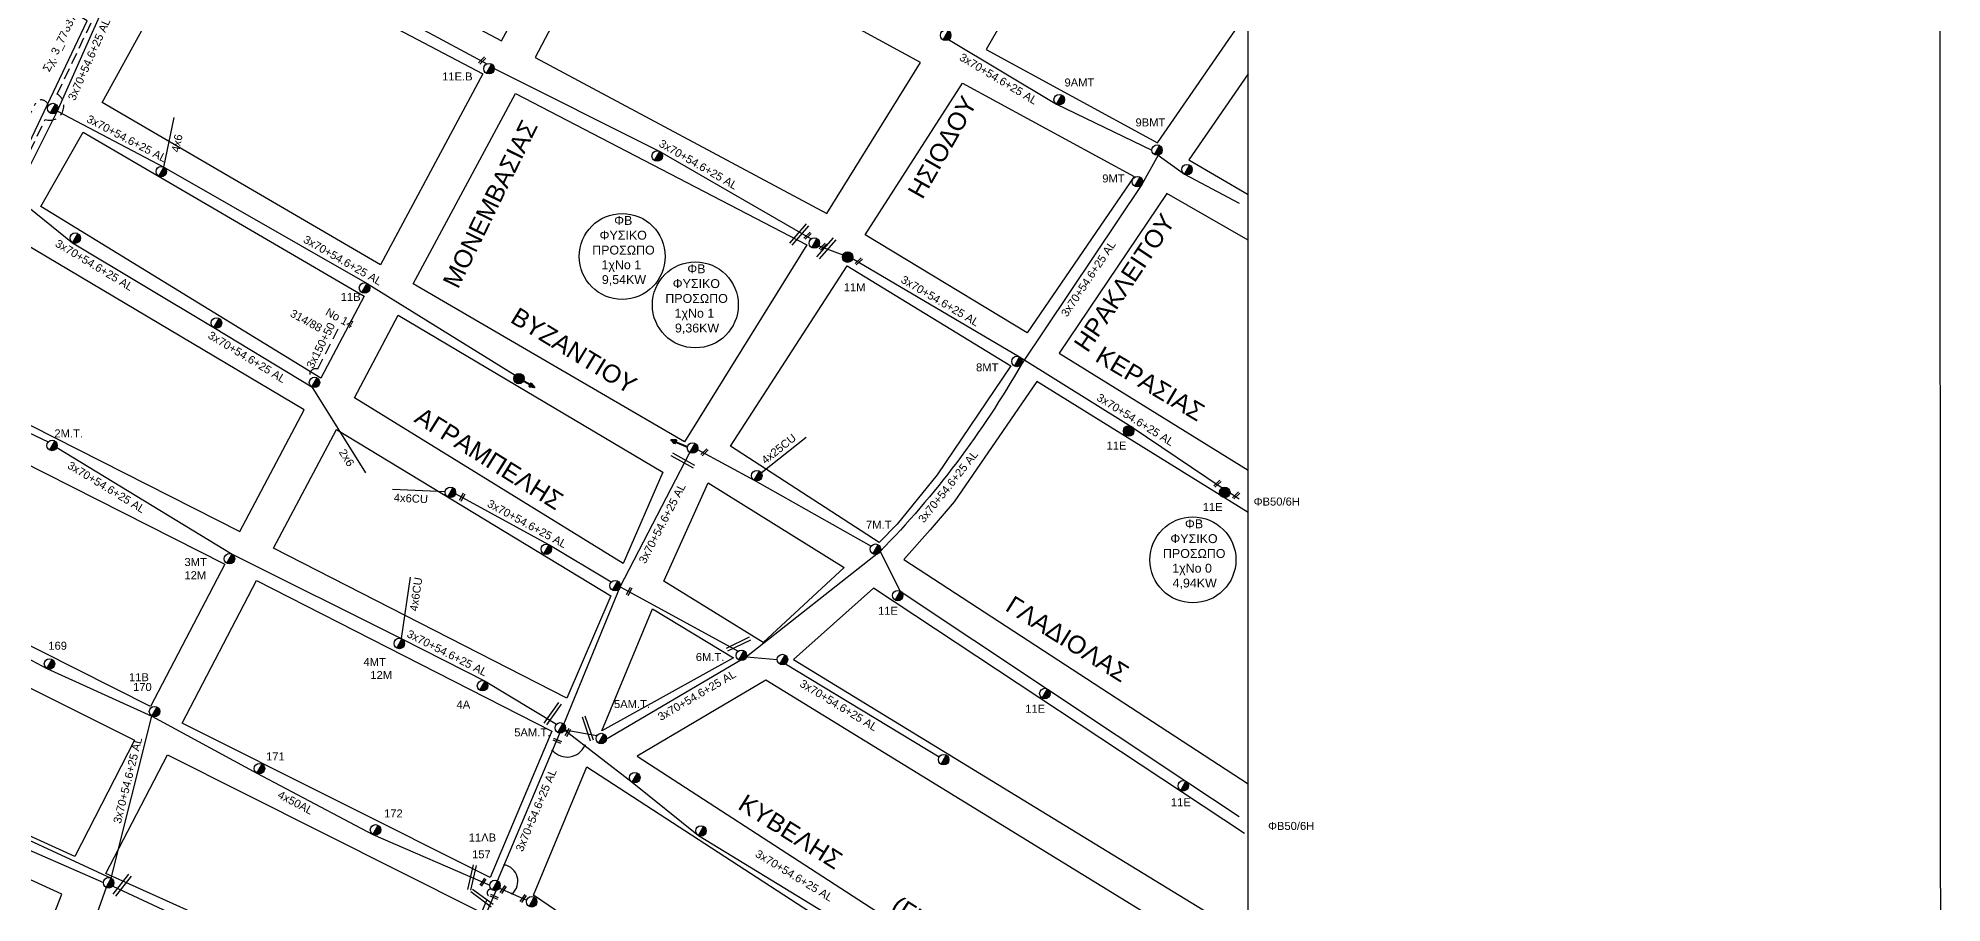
# Model space of a CAD drawing. Header units: millimetres. Extents: x 1138 to 9186, y 1584 to 2927.
# Drawn here: x 8757.7 to 9185.9, y 2413.9 to 2608.4 of the extents above; entities that cross this region are included whole.
import ezdxf
from ezdxf.enums import TextEntityAlignment as Align

# ---------------------------------------------------------------- set-up
doc = ezdxf.new("R2010")
doc.units = ezdxf.units.MM
doc.linetypes.add('DASHED', pattern=[19.05, 12.7, -6.35])
for name, color, linetype, lineweight in [('2x6', 7, 'SYN_LINE', 30), ('3x150+50', 7, 'Continuous', 30), ('3x150+50 XLPE', 7, 'SYN_LINE', 30), ('3x70+54.6+25 AL', 7, 'SYN_LINE', 30), ('4x16', 7, 'Continuous', 30), ('4x25CU', 7, 'Continuous', 30), ('4x50AL', 7, 'Continuous', 30), ('4x6', 7, 'SYN_LINE', 30), ('4x6CU', 7, 'Continuous', 30), ('Υπόβαθρο ΔΕΗ', 7, 'Continuous', 30)]:
    doc.layers.add(name, color=color, linetype=linetype, lineweight=lineweight)
for name, color, linetype in [('TEXT ΚΑΛΩΔΙΩΝ', 7, 'Continuous'), ('Άγνωστα', 7, 'Continuous'), ('Επίτονοι', 7, 'Continuous'), ('Επιγραφές - Σχήματα', 7, 'Continuous'), ('Μηχανική τομή', 7, 'Continuous'), ('Στύλος Ξύλινος', 7, 'Continuous'), ('Στύλος Ξύλινος @ 1', 7, 'Continuous'), ('Στύλος ΦΜ', 7, 'Continuous'), ('Στύλος ΦΜ @ 1', 7, 'Continuous'), ('Συνδέσεις', 7, 'Continuous'), ('Τομή', 7, 'Continuous')]:
    doc.layers.add(name, color=color, linetype=linetype)
doc.styles.add('arial', font='arial.ttf')
doc.styles.get("Standard").update_dxf_attribs({"font": 'arial.ttf'})
doc.linetypes.add('SYN_LINE', pattern='A,0.5,-0.0001,["/\\/\\/\\/",Standard,S=0.1,R=0,X=0,Y=-0.05],-0.25', length=0.7501)

# ---------------------------------------------------------------- blocks, each defined once
blk = doc.blocks.new('ΥΠΑΡΧΩΝ ΤΣΙΜΕΝΤΕΝΙΟΣ ΣΤΥΛΟΣ')
at = {"layer": 'Στύλος ΦΜ'}
blk.add_hatch(color=7, dxfattribs=at).paths.add_polyline_path([(-1.29, -2.28, 0.574793), (2.62, 0, 0.268822), (1.3, 2.27)])
at = {"layer": 'Στύλος ΦΜ', "color": 7}
blk.add_line((-1.29, -2.28), (1.3, 2.27), dxfattribs=at)
blk.add_circle((0, 0), 2.62, dxfattribs=at)
at = {"layer": 'Στύλος ΦΜ', "flags": 4}
for tag, p in [('ΑΡΙΘΜΟΣ', (-4.68, 8.05)), ('ΤΥΠΟΣ', (-4.91, 3.03))]:
    blk.add_attdef(tag, p, '', height=4, dxfattribs=at)
blk = doc.blocks.new('ΥΠΑΡΧΩΝ ΞΥΛΙΝΟΣ ΣΤΥΛΟΣ')
at = {"layer": 'Στύλος Ξύλινος'}
h = blk.add_hatch(color=7, dxfattribs=at)
h.paths.add_polyline_path([(-2.62, 0, 0.270008), (-1.29, -2.28), (1.3, 2.27, 0.576266)])
h.paths.add_polyline_path([(-1.29, -2.28, 0.574793), (2.62, 0, 0.268822), (1.3, 2.27)])
at = {"layer": 'Στύλος Ξύλινος', "color": 7}
blk.add_line((-1.29, -2.28), (1.3, 2.27), dxfattribs=at)
blk.add_circle((0, 0), 2.62, dxfattribs=at)
at = {"layer": 'Στύλος Ξύλινος', "flags": 4}
for tag, p in [('ΑΡΙΘΜΟΣ', (-4.91, 8.6)), ('ΤΥΠΟΣ', (-4.85, 3.39))]:
    blk.add_attdef(tag, p, '', height=4, dxfattribs=at)
blk = doc.blocks.new('ΕΠΙΤΟΝΟΣ')
at = {"layer": 'Επίτονοι', "lineweight": 40, "ltscale": 40}
blk.add_hatch(color=256, dxfattribs=at).paths.add_polyline_path([(-1.13, 6.47), (0, 9.1), (1.13, 6.47)])
for p, q in [((-1.13, 6.47), (0, 9.1)), ((1.13, 6.47), (-1.13, 6.47)), ((-1.13, 6.47), (0, 6.47)), ((0, 9.1), (1.13, 6.47)), ((0, 6.47), (0, 0))]:
    blk.add_line(p, q, dxfattribs=at)
blk = doc.blocks.new('ΤΟΜΗ')
at = {"layer": 'Τομή', "ltscale": 40}
for p, q in [((-5.7, 0), (17.1, 0)), ((-5.7, -2.8), (17.1, -2.8))]:
    blk.add_line(p, q, dxfattribs=at)
blk = doc.blocks.new('ΜΗΧΑΝΙΚΗ ΤΟΜΗ')
at = {"layer": 'Μηχανική τομή', "ltscale": 40}
for p, q in [((-1.9, 0.8), (5.7, 0.8)), ((-1.9, -0.8), (5.7, -0.8))]:
    blk.add_line(p, q, dxfattribs=at)
blk = doc.blocks.new('_ΣΥΝΔΕΣΗ')
at = {"layer": 'Συνδέσεις', "linetype": 'SYN_LINE', "ltscale": 40}
blk.add_hatch(color=256, dxfattribs=at).paths.add_polyline_path([(0.5, 0, 1), (-0.5, 0, 1)])
at = {"layer": 'Συνδέσεις'}
blk.add_circle((0, 0), 0.5, dxfattribs=at)

msp = doc.modelspace()

# ---------------------------------------------------------------- linework, layer by layer
at = {"lineweight": -3, "ltscale": 0.2}
for centre in [(8889.07, 2559.26), (8905.52, 2548.37), (9017.43, 2491.02)]:
    msp.add_circle(centre, 9.67, dxfattribs=at)
at = {"layer": '2x6', "color": 6, "linetype": 'SYN_LINE', "lineweight": -3, "ltscale": 15}
msp.add_lwpolyline([(8819.28, 2529.92), (8831.33, 2510.61)], dxfattribs=at)
at = {"layer": '3x150+50', "lineweight": -3}
msp.add_lwpolyline([(6972.18, 1918.16), (9029.84, 1917.64), (9029.84, 2900.53), (6972.18, 2900.53)], close=True, dxfattribs=at)
at = {"layer": '3x150+50', "color": 6, "linetype": 'DASHED', "lineweight": -3, "ltscale": 0.2}
for points in [[(8741.25, 2596.89), (8755.15, 2589.78), (8757.09, 2593.63, -0.764867), (8759.95, 2593.05, -0.710555)], [(8825.15, 2542.94), (8820.56, 2533.93, 0.779635), (8819.11, 2531.84, -4.415928)]]:
    msp.add_lwpolyline(points, format="xyb", dxfattribs=at)
at = {"layer": '3x150+50', "color": 5, "linetype": 'DASHED', "lineweight": -3, "ltscale": 0.2}
msp.add_lwpolyline([(8845.53, 2387.27, -0.94642), (8847.22, 2387.63), (8859.04, 2415.45, -0.783204), (8859.66, 2416.95, 3.588148)], format="xyb", dxfattribs=at)
at = {"layer": '3x150+50 XLPE', "color": 2, "linetype": 'DASHED', "lineweight": -3, "ltscale": 0.2}
msp.add_lwpolyline([(8632.95, 2627.86, -0.533135), (8637.52, 2622.34), (8742.22, 2554.22), (8749.96, 2570.48, -0.729508), (8752.59, 2576.01), (8759.28, 2590.04, 0.876727), (8762.02, 2595.78), (8771.41, 2615.52, -0.977185), (8771.6, 2616.93)], format="xyb", dxfattribs=at)
at = {"layer": '3x70+54.6+25 AL', "color": 2, "linetype": 'SYN_LINE', "lineweight": -3, "ltscale": 15}
for points in [[(8790.38, 2643.77), (8810.04, 2628.91), (8823.45, 2621.55), (8858.64, 2602.56)], [(8860.3, 2601.56), (8897.52, 2582.88), (8931.6, 2563.23)]]:
    msp.add_lwpolyline(points, dxfattribs=at)
at = {"layer": '3x70+54.6+25 AL', "color": 6, "linetype": 'SYN_LINE', "lineweight": -3, "ltscale": 15}
for points in [[(8742.95, 2553.91), (8752.47, 2572.82), (8762.09, 2592.05), (8772.98, 2616.59)], [(8762.04, 2591.95), (8785.99, 2579.37), (8831.7, 2553.19), (8864.97, 2532.59)], [(8752.47, 2572.82), (8765.48, 2562.35), (8797.24, 2543.27), (8819.28, 2529.92)], [(8731.65, 2531.02), (8759.97, 2517.54)], [(8761.92, 2516.27), (8801.32, 2492.3), (8839.54, 2473.24), (8858.25, 2463.73), (8874.33, 2454.08)]]:
    msp.add_lwpolyline(points, dxfattribs=at)
at = {"layer": '3x70+54.6+25 AL', "color": 62, "linetype": 'SYN_LINE', "lineweight": -3, "ltscale": 15}
for points in [[(8962.49, 2608.03), (8986.78, 2593.5), (9008.18, 2583.14)], [(9009.64, 2582.04), (9015.51, 2577.78), (9027.85, 2571.22)], [(8925.83, 2467.66), (8960.39, 2446.71)]]:
    msp.add_lwpolyline(points, dxfattribs=at)
at = {"layer": '3x70+54.6+25 AL', "color": 62, "linetype": 'SYN_LINE', "lineweight": -3, "ltscale": 7}
for points in [[(9009.64, 2582.04), (9005.95, 2575.44)], [(8917.01, 2469.2), (8923.94, 2468.58)]]:
    msp.add_lwpolyline(points, dxfattribs=at)
at = {"layer": '3x70+54.6+25 AL', "color": 62, "linetype": 'SYN_LINE', "lineweight": -3, "ltscale": 15}
msp.add_lwpolyline([(9005.95, 2575.44), (8978.87, 2535.06, -0.063687), (8947.08, 2492.88), (8917.01, 2469.2), (8885.54, 2450.72)], format="xyb", dxfattribs=at)
at = {"layer": '3x70+54.6+25 AL', "color": 1, "linetype": 'SYN_LINE', "lineweight": -3, "ltscale": 7}
msp.add_lwpolyline([(8933.27, 2561.62), (8938.7, 2559.59)], dxfattribs=at)
at = {"layer": '3x70+54.6+25 AL', "color": 1, "linetype": 'SYN_LINE', "lineweight": -3, "ltscale": 15}
for points in [[(8940.9, 2558.77), (8978.44, 2536.67), (9003.55, 2521.03), (9024.04, 2507.23)], [(8906.03, 2515.88), (8918.76, 2508.94), (8945.09, 2494.13)], [(9025.77, 2506.11), (9027.85, 2504.77)], [(8947.08, 2492.88), (8951.62, 2484.01)], [(8951.62, 2484.01), (8984.72, 2461.97), (9015.85, 2441.23), (9027.85, 2433.28)], [(8690.74, 2451.63), (8720.54, 2443.6), (8742.34, 2434.15), (8774.17, 2419.41), (8783.32, 2455.86)]]:
    msp.add_lwpolyline(points, dxfattribs=at)
at = {"layer": '3x70+54.6+25 AL', "color": 27, "linetype": 'SYN_LINE', "lineweight": -3, "ltscale": 15}
for points in [[(8875.98, 2454.05), (8888.62, 2484.96), (8904.31, 2515.16)], [(8886.58, 2485.99), (8872.58, 2494.44), (8851.56, 2505.89)], [(8888.62, 2484.96), (8915.17, 2470.5)], [(8861.06, 2418.82), (8875.05, 2452.05)], [(8876.19, 2452.69), (8891.32, 2441.02), (8906.22, 2429.04), (8934.53, 2411.81)], [(8847.53, 2385.89), (8860.7, 2416.64)]]:
    msp.add_lwpolyline(points, dxfattribs=at)
at = {"layer": '3x70+54.6+25 AL', "color": 173, "linetype": 'SYN_LINE', "lineweight": -3, "ltscale": 15}
for points in [[(8690.34, 2450.11), (8719.37, 2441.55), (8741.18, 2432.1), (8772.41, 2418.45)], [(8773, 2417.37), (8763.08, 2389.2), (8759.69, 2379.84), (8746.33, 2345.99), (8727.56, 2314.46)]]:
    msp.add_lwpolyline(points, dxfattribs=at)
at = {"layer": '3x70+54.6+25 AL', "color": 62, "linetype": 'SYN_LINE', "lineweight": -3, "ltscale": 8}
msp.add_lwpolyline([(8883.36, 2451.46), (8876.19, 2452.69)], dxfattribs=at)
at = {"layer": '3x70+54.6+25 AL', "color": 133, "linetype": 'SYN_LINE', "lineweight": -3, "ltscale": 15}
msp.add_lwpolyline([(8774.52, 2417.67), (8814.02, 2399.18), (8835.63, 2390.13)], dxfattribs=at)
at = {"layer": '4x16', "color": 27, "linetype": 'Continuous', "lineweight": -3, "ltscale": 0.2}
msp.add_lwpolyline([(8861.5, 2417.22), (8867.6, 2414.47)], dxfattribs=at)
at = {"layer": '4x25CU', "color": 1, "linetype": 'SYN_LINE', "lineweight": -3, "ltscale": 15}
msp.add_lwpolyline([(8920.36, 2510.56), (8930.43, 2518.59)], dxfattribs=at)
at = {"layer": '4x50AL', "color": 1, "linetype": 'Continuous', "lineweight": -3, "ltscale": 0.2}
msp.add_lwpolyline([(8718.01, 2488.79), (8759.69, 2466.59), (8783.32, 2455.86), (8806.91, 2443.06), (8833.02, 2429.28), (8859.3, 2417.86)], dxfattribs=at)
at = {"layer": '4x6', "color": 6, "linetype": 'SYN_LINE', "lineweight": -3, "ltscale": 15}
msp.add_lwpolyline([(8785.99, 2579.37), (8788.29, 2590.55)], dxfattribs=at)
at = {"layer": '4x6CU', "color": 27, "linetype": 'SYN_LINE', "lineweight": -3, "ltscale": 15}
msp.add_lwpolyline([(8849.25, 2506.29), (8837.41, 2506.86)], dxfattribs=at)
at = {"layer": '4x6CU', "color": 6, "linetype": 'SYN_LINE', "lineweight": -3, "ltscale": 15}
msp.add_lwpolyline([(8839.42, 2473.3), (8841.44, 2487.15)], dxfattribs=at)
at = {"layer": 'Επιγραφές - Σχήματα', "lineweight": -3}
msp.add_lwpolyline([(6949.78, 2926.89), (9185.18, 2926.75), (9185.88, 1907.61), (6949.78, 1907.75)], close=True, dxfattribs=at)
at = {"layer": 'Υπόβαθρο ΔΕΗ', "lineweight": -3}
for points in [[(8645.38, 2686.63), (8628.89, 2668.07), (8627.02, 2663.89), (8626.06, 2659.38), (8629.02, 2642.11), (8634.55, 2625.47), (8741.81, 2555.69), (8768.73, 2612.22), (8645.38, 2686.63)], [(9029.84, 2621.3), (8991.84, 2642.16), (8970.92, 2605.82), (9009.46, 2584.79), (9029.84, 2614.36)], [(9029.84, 2600.36), (9016.53, 2580.99), (9029.84, 2573.18)], [(9029.84, 2562.93), (9011.53, 2573.41), (8987.33, 2537.5), (9029.84, 2511.21)], [(9029.84, 2501.65), (8982.31, 2531.11), (8963.74, 2504.06), (8958.32, 2497.78), (8952.43, 2491.12), (9029.84, 2440.62)], [(9029.03, 2429.5), (8945.62, 2484.66), (8927.61, 2468.58), (9027.85, 2407.38)], [(9027.85, 2398.58), (8921.41, 2463.93), (8892.41, 2446.9), (9029.84, 2357.83)], [(8690.07, 2449.2), (8655.22, 2389.21), (8738.14, 2352.28), (8763.03, 2415.85), (8690.07, 2449.2)]]:
    msp.add_lwpolyline(points, dxfattribs=at)
for points in [[(8861.89, 2607.76), (8873.32, 2628.83), (8880.57, 2625.16), (8869.51, 2604.01), (8935.11, 2568.92), (8956.16, 2602.88), (8818.87, 2677.65), (8798.44, 2641.51)], [(8794.1, 2633.84), (8857.71, 2600.3), (8834.69, 2557.35), (8772.12, 2593.89)], [(8865.07, 2595.95), (8930.56, 2561.88), (8903.07, 2517.54), (8842.08, 2553.1)], [(8965.6, 2598.21), (9004.23, 2577.25), (8980.12, 2542.11), (8943.74, 2564.16)], [(8767.86, 2587.24), (8831.03, 2550.33), (8821.33, 2531.91), (8758.29, 2570.47)], [(8754.61, 2562.14), (8749.93, 2544.67), (8740.48, 2529.15), (8803.07, 2497.42), (8817.55, 2524.8)], [(8939.7, 2557.18), (8976.48, 2534.67), (8959.94, 2510.18), (8950.88, 2499.08), (8946.87, 2494.91), (8913.45, 2516.58)], [(8838.66, 2546.06), (8898.24, 2510.75), (8889.29, 2490.18), (8828.85, 2527.5)], [(8736.43, 2522.06), (8799.69, 2490.08), (8782.95, 2458.01), (8716.91, 2491.33)], [(8824.84, 2520.32), (8886.5, 2482.93), (8876.6, 2459.89), (8810.62, 2493.64)], [(8908.41, 2508.38), (8939.03, 2489.28), (8920.78, 2472.45), (8898.46, 2486.21)], [(8712.43, 2483.9), (8779.38, 2450.44), (8765.95, 2424.29), (8695.55, 2456.42)], [(8806.83, 2486.35), (8873.28, 2452.49), (8859.38, 2419.55), (8790.09, 2454.31)], [(8895.88, 2479.98), (8914.13, 2468.98), (8884.48, 2452.56)], [(8786.8, 2447.17), (8856.41, 2412.26), (8845.48, 2387.78), (8772.95, 2420.49)], [(8881.15, 2444.46), (8966.75, 2388.82), (8947.44, 2362.13), (8869.13, 2415.6)]]:
    msp.add_lwpolyline(points, close=True, dxfattribs=at)
for centre, radius, start, end in [((8876.68, 2451.02), 4.34, 221.1322, 335.9614), ((8861.83, 2418.75), 3.77, 311.7534, 78.3845)]:
    msp.add_arc(centre, radius, start, end, dxfattribs=at)

# ---------------------------------------------------------------- block references
at = {"layer": 'Επίτονοι', "lineweight": -3}
for p, xscale, yscale, zscale, rotation in [((8865.85, 2531.79), 0.4499999999998181, 0.4499999999998181, 0.4499999999998181, 240.4130067764014), ((8903.74, 2516.41), 0.449999999999818, 0.449999999999818, 0.449999999999818, 66.30421483299578)]:
    msp.add_blockref('ΕΠΙΤΟΝΟΣ', p, dxfattribs=dict(at, xscale=xscale, yscale=yscale, zscale=zscale, rotation=rotation))
at = {"layer": 'Μηχανική τομή', "lineweight": -3, "zscale": 0.4999999999999997}
for p, xscale, yscale, rotation in [((8857.92, 2603.66), 0.2499999999999997, 0.2499999999999997, 223.4586201510506), ((8931.12, 2564.24), 0.2499999999999997, 0.2499999999999997, 223.4586201510506), ((8934.53, 2561.81), 0.2499999999999997, 0.2499999999999997, 223.4586201510506), ((8942.62, 2558.48), 0.2499999999999997, 0.2499999999999997, 223.4586201510506), ((8907.93, 2515.56), 0.2499999999999997, 0.2499999999999997, 223.4586201510506), ((8852.91, 2504.74), 0.2499999999999996, 0.2499999999999996, 61.40800938853786), ((9023.28, 2508.5), 0.2499999999999997, 0.2499999999999997, 223.4586201510506), ((9027.51, 2505.84), 0.2499999999999997, 0.2499999999999997, 223.4586201510506), ((8890.46, 2483.54), 0.2499999999999996, 0.2499999999999996, 61.40800938853786), ((8874, 2450.52), 0.2499999999999996, 0.2499999999999996, 336.5673870650123), ((8876.67, 2451.82), 0.2499999999999996, 0.2499999999999996, 61.40800938853786), ((8858, 2418.94), 0.2499999999999997, 0.2499999999999997, 234.9952030051229), ((8859.8, 2415.47), 0.2499999999999996, 0.2499999999999996, 336.5673870650123), ((8862.57, 2417.25), 0.2499999999999997, 0.2499999999999997, 234.9952030051229), ((8867.06, 2415.23), 0.2499999999999997, 0.2499999999999997, 234.9952030051229)]:
    msp.add_blockref('ΜΗΧΑΝΙΚΗ ΤΟΜΗ', p, dxfattribs=dict(at, xscale=xscale, yscale=yscale, rotation=rotation))
at = {"layer": 'Στύλος Ξύλινος @ 1', "lineweight": -3, "ltscale": 40}
ref = msp.add_blockref('ΥΠΑΡΧΩΝ ΞΥΛΙΝΟΣ ΣΤΥΛΟΣ', (8939.78, 2559.11), dxfattribs=dict(at, xscale=0.4499999999998181, yscale=0.4499999999998181, zscale=0.4499999999998181))
ref.add_attrib('ΤΥΠΟΣ', '11M', (8938.91, 2551.44), dxfattribs={"layer": 'Στύλος Ξύλινος', "height": 1.8, "flags": 4})
at = {"layer": 'Στύλος Ξύλινος @ 1', "lineweight": -3, "ltscale": 40, "xscale": 0.4499999999998181, "yscale": 0.4499999999998181, "zscale": 0.4499999999998181}
msp.add_blockref('ΥΠΑΡΧΩΝ ΞΥΛΙΝΟΣ ΣΤΥΛΟΣ', (8865.85, 2531.79), dxfattribs=at)
at = {"layer": 'Στύλος Ξύλινος @ 1', "lineweight": -3, "ltscale": 40}
ref = msp.add_blockref('ΥΠΑΡΧΩΝ ΞΥΛΙΝΟΣ ΣΤΥΛΟΣ', (9002.97, 2520.01), dxfattribs=dict(at, xscale=0.4499999999998181, yscale=0.4499999999998181, zscale=0.4499999999998181))
ref.add_attrib('ΤΥΠΟΣ', '11E', (8998.01, 2515.82), dxfattribs={"layer": 'Στύλος Ξύλινος', "height": 1.8, "flags": 4})
ref = msp.add_blockref('ΥΠΑΡΧΩΝ ΞΥΛΙΝΟΣ ΣΤΥΛΟΣ', (9024.59, 2506.19), dxfattribs=dict(at, xscale=0.4499999999998181, yscale=0.4499999999998181, zscale=0.4499999999998181))
ref.add_attrib('ΤΥΠΟΣ', '11E', (9019.63, 2502.01), dxfattribs={"layer": 'Στύλος Ξύλινος', "height": 1.8, "flags": 4})
at = {"layer": 'Στύλος ΦΜ @ 1', "lineweight": -3, "ltscale": 40}
ref = msp.add_blockref('ΥΠΑΡΧΩΝ ΤΣΙΜΕΝΤΕΝΙΟΣ ΣΤΥΛΟΣ', (8961.82, 2609), dxfattribs=dict(at, xscale=0.4499999999998181, yscale=0.4499999999998181, zscale=0.4499999999998181))
ref.add_attrib('ΤΥΠΟΣ', '12B', (8956.82, 2618.21), dxfattribs={"layer": 'Στύλος ΦΜ', "height": 1.8, "flags": 4})
ref.add_attrib('ΑΡΙΘΜΟΣ', '10MT', (8957.13, 2615.29), dxfattribs={"layer": 'Στύλος ΦΜ', "height": 1.8, "flags": 4})
ref = msp.add_blockref('ΥΠΑΡΧΩΝ ΤΣΙΜΕΝΤΕΝΙΟΣ ΣΤΥΛΟΣ', (8859.12, 2601.49), dxfattribs=dict(at, xscale=0.4499999999998181, yscale=0.4499999999998181, zscale=0.4499999999998181))
ref.add_attrib('ΤΥΠΟΣ', '11E.B', (8848.57, 2598.84), dxfattribs={"layer": 'Στύλος ΦΜ', "height": 1.8, "flags": 4})
ref = msp.add_blockref('ΥΠΑΡΧΩΝ ΤΣΙΜΕΝΤΕΝΙΟΣ ΣΤΥΛΟΣ', (8987.36, 2594.52), dxfattribs=dict(at, xscale=0.4499999999998181, yscale=0.4499999999998181, zscale=0.4499999999998181))
ref.add_attrib('ΤΥΠΟΣ', '9AMT', (8988.55, 2597.49), dxfattribs={"layer": 'Στύλος ΦΜ', "height": 1.8, "flags": 4})
at = {"layer": 'Στύλος ΦΜ @ 1', "lineweight": -3, "ltscale": 40, "xscale": 0.4499999999998181, "yscale": 0.4499999999998181, "zscale": 0.4499999999998181}
for p in [(8761.01, 2592.53), (8896.94, 2581.85), (8785.41, 2578.35), (9016.09, 2578.8), (8766.06, 2563.38), (8932.29, 2562.27), (8797.82, 2544.3), (8819.87, 2530.94), (8904.89, 2516.19), (8919.34, 2509.96), (8850.43, 2506.22), (8872, 2493.41), (8887.47, 2485.22), (8925.12, 2468.6), (8961.38, 2446.09), (8891.91, 2442.04), (8906.8, 2430.06), (8773.58, 2418.39), (8868.72, 2414.12)]:
    msp.add_blockref('ΥΠΑΡΧΩΝ ΤΣΙΜΕΝΤΕΝΙΟΣ ΣΤΥΛΟΣ', p, dxfattribs=at)
at = {"layer": 'Στύλος ΦΜ @ 1', "lineweight": -3, "ltscale": 40}
ref = msp.add_blockref('ΥΠΑΡΧΩΝ ΤΣΙΜΕΝΤΕΝΙΟΣ ΣΤΥΛΟΣ', (9009.36, 2583.19), dxfattribs=dict(at, xscale=0.449999999999818, yscale=0.449999999999818, zscale=0.449999999999818))
ref.add_attrib('ΤΥΠΟΣ', '9ΒMT', (9004.52, 2588.51), dxfattribs={"layer": 'Στύλος ΦΜ', "height": 1.8, "rotation": 360, "flags": 4})
ref = msp.add_blockref('ΥΠΑΡΧΩΝ ΤΣΙΜΕΝΤΕΝΙΟΣ ΣΤΥΛΟΣ', (9004.96, 2576.08), dxfattribs=dict(at, xscale=0.449999999999818, yscale=0.449999999999818, zscale=0.449999999999818))
ref.add_attrib('ΤΥΠΟΣ', '9MT', (8997.04, 2575.91), dxfattribs={"layer": 'Στύλος ΦΜ', "height": 1.8, "flags": 4})
ref = msp.add_blockref('ΥΠΑΡΧΩΝ ΤΣΙΜΕΝΤΕΝΙΟΣ ΣΤΥΛΟΣ', (8831.12, 2552.17), dxfattribs=dict(at, xscale=0.4499999999998181, yscale=0.4499999999998181, zscale=0.4499999999998181))
ref.add_attrib('ΤΥΠΟΣ', '11B', (8825.77, 2549.27), dxfattribs={"layer": 'Στύλος ΦΜ', "height": 1.8, "flags": 4})
ref = msp.add_blockref('ΥΠΑΡΧΩΝ ΤΣΙΜΕΝΤΕΝΙΟΣ ΣΤΥΛΟΣ', (8977.85, 2535.65), dxfattribs=dict(at, xscale=0.4499999999998181, yscale=0.4499999999998181, zscale=0.4499999999998181))
ref.add_attrib('ΤΥΠΟΣ', '8MT', (8968.66, 2533.42), dxfattribs={"layer": 'Στύλος ΦΜ', "height": 1.8, "flags": 4})
ref = msp.add_blockref('ΥΠΑΡΧΩΝ ΤΣΙΜΕΝΤΕΝΙΟΣ ΣΤΥΛΟΣ', (8760.85, 2516.75), dxfattribs=dict(at, xscale=0.4499999999998181, yscale=0.4499999999998181, zscale=0.4499999999998181))
ref.add_attrib('ΤΥΠΟΣ', '2M.T.', (8761.37, 2518.56), dxfattribs={"layer": 'Στύλος ΦΜ', "height": 1.8, "flags": 4})
ref = msp.add_blockref('ΥΠΑΡΧΩΝ ΤΣΙΜΕΝΤΕΝΙΟΣ ΣΤΥΛΟΣ', (8946.03, 2493.42), dxfattribs=dict(at, xscale=0.4499999999998181, yscale=0.4499999999998181, zscale=0.4499999999998181))
ref.add_attrib('ΤΥΠΟΣ', '7M.T.', (8943.9, 2498.02), dxfattribs={"layer": 'Στύλος ΦΜ', "height": 1.8, "rotation": 360, "flags": 4})
ref = msp.add_blockref('ΥΠΑΡΧΩΝ ΤΣΙΜΕΝΤΕΝΙΟΣ ΣΤΥΛΟΣ', (8800.74, 2491.28), dxfattribs=dict(at, xscale=0.4499999999998181, yscale=0.4499999999998181, zscale=0.4499999999998181))
ref.add_attrib('ΤΥΠΟΣ', '3MT', (8790.62, 2489.63), dxfattribs={"layer": 'Στύλος ΦΜ', "height": 1.8, "flags": 4})
ref.add_attrib('ΑΡΙΘΜΟΣ', '12M', (8790.62, 2486.67), dxfattribs={"layer": 'Στύλος ΦΜ', "height": 1.8, "flags": 4})
ref = msp.add_blockref('ΥΠΑΡΧΩΝ ΤΣΙΜΕΝΤΕΝΙΟΣ ΣΤΥΛΟΣ', (8951.04, 2482.99), dxfattribs=dict(at, xscale=0.4499999999998179, yscale=0.4499999999998179, zscale=0.4499999999998179))
ref.add_attrib('ΤΥΠΟΣ', '11E', (8946.62, 2478.68), dxfattribs={"layer": 'Στύλος ΦΜ', "height": 1.8, "flags": 4})
ref = msp.add_blockref('ΥΠΑΡΧΩΝ ΤΣΙΜΕΝΤΕΝΙΟΣ ΣΤΥΛΟΣ', (8760.27, 2467.62), dxfattribs=dict(at, xscale=0.4499999999998181, yscale=0.4499999999998181, zscale=0.4499999999998181))
ref.add_attrib('ΤΥΠΟΣ', '169', (8760.01, 2470.81), dxfattribs={"layer": 'Στύλος ΦΜ', "height": 1.8, "flags": 4})
ref = msp.add_blockref('ΥΠΑΡΧΩΝ ΤΣΙΜΕΝΤΕΝΙΟΣ ΣΤΥΛΟΣ', (8838.95, 2472.22), dxfattribs=dict(at, xscale=0.4499999999998181, yscale=0.4499999999998181, zscale=0.4499999999998181))
ref.add_attrib('ΤΥΠΟΣ', '4MT', (8830.88, 2467.16), dxfattribs={"layer": 'Στύλος ΦΜ', "height": 1.8, "flags": 4})
ref.add_attrib('ΑΡΙΘΜΟΣ', '12M', (8832.43, 2464.22), dxfattribs={"layer": 'Στύλος ΦΜ', "height": 1.8, "flags": 4})
ref = msp.add_blockref('ΥΠΑΡΧΩΝ ΤΣΙΜΕΝΤΕΝΙΟΣ ΣΤΥΛΟΣ', (8915.88, 2469.55), dxfattribs=dict(at, xscale=0.4499999999998181, yscale=0.4499999999998181, zscale=0.4499999999998181))
ref.add_attrib('ΤΥΠΟΣ', '6M.T.', (8905.63, 2468.28), dxfattribs={"layer": 'Στύλος ΦΜ', "height": 1.8, "rotation": 360, "flags": 4})
ref = msp.add_blockref('ΥΠΑΡΧΩΝ ΤΣΙΜΕΝΤΕΝΙΟΣ ΣΤΥΛΟΣ', (8783.9, 2456.89), dxfattribs=dict(at, xscale=0.449999999999818, yscale=0.449999999999818, zscale=0.449999999999818))
ref.add_attrib('ΤΥΠΟΣ', '11B', (8778.15, 2463.73), dxfattribs={"layer": 'Στύλος ΦΜ', "height": 1.8, "flags": 4})
ref.add_attrib('ΑΡΙΘΜΟΣ', '170', (8779.06, 2461.53), dxfattribs={"layer": 'Στύλος ΦΜ', "height": 1.8, "flags": 4})
ref = msp.add_blockref('ΥΠΑΡΧΩΝ ΤΣΙΜΕΝΤΕΝΙΟΣ ΣΤΥΛΟΣ', (8857.67, 2462.71), dxfattribs=dict(at, xscale=0.4499999999998181, yscale=0.4499999999998181, zscale=0.4499999999998181))
ref.add_attrib('ΤΥΠΟΣ', '4A', (8851.81, 2457.58), dxfattribs={"layer": 'Στύλος ΦΜ', "height": 1.8, "flags": 4})
ref = msp.add_blockref('ΥΠΑΡΧΩΝ ΤΣΙΜΕΝΤΕΝΙΟΣ ΣΤΥΛΟΣ', (8984.14, 2460.95), dxfattribs=dict(at, xscale=0.449999999999818, yscale=0.449999999999818, zscale=0.449999999999818))
ref.add_attrib('ΤΥΠΟΣ', '11E', (8979.72, 2456.64), dxfattribs={"layer": 'Στύλος ΦΜ', "height": 1.8, "flags": 4})
ref = msp.add_blockref('ΥΠΑΡΧΩΝ ΤΣΙΜΕΝΤΕΝΙΟΣ ΣΤΥΛΟΣ', (8884.36, 2450.84), dxfattribs=dict(at, xscale=0.4499999999998181, yscale=0.4499999999998181, zscale=0.4499999999998181))
ref.add_attrib('ΤΥΠΟΣ', '5AM.T.', (8887.22, 2457.69), dxfattribs={"layer": 'Στύλος ΦΜ', "height": 1.8, "rotation": 360, "flags": 4})
ref = msp.add_blockref('ΥΠΑΡΧΩΝ ΤΣΙΜΕΝΤΕΝΙΟΣ ΣΤΥΛΟΣ', (8875.14, 2453.23), dxfattribs=dict(at, xscale=0.4499999999998181, yscale=0.4499999999998181, zscale=0.4499999999998181))
ref.add_attrib('ΤΥΠΟΣ', '5AM.T.', (8864.79, 2451.32), dxfattribs={"layer": 'Στύλος ΦΜ', "height": 1.8, "rotation": 360, "flags": 4})
ref = msp.add_blockref('ΥΠΑΡΧΩΝ ΤΣΙΜΕΝΤΕΝΙΟΣ ΣΤΥΛΟΣ', (8807.49, 2444.08), dxfattribs=dict(at, xscale=0.4499999999998181, yscale=0.4499999999998181, zscale=0.4499999999998181))
ref.add_attrib('ΤΥΠΟΣ', '171', (8808.97, 2445.91), dxfattribs={"layer": 'Στύλος ΦΜ', "height": 1.8, "flags": 4})
ref = msp.add_blockref('ΥΠΑΡΧΩΝ ΤΣΙΜΕΝΤΕΝΙΟΣ ΣΤΥΛΟΣ', (9015.26, 2440.21), dxfattribs=dict(at, xscale=0.449999999999818, yscale=0.449999999999818, zscale=0.449999999999818))
ref.add_attrib('ΤΥΠΟΣ', '11E', (9012.47, 2435.61), dxfattribs={"layer": 'Στύλος ΦΜ', "height": 1.8, "flags": 4})
ref = msp.add_blockref('ΥΠΑΡΧΩΝ ΤΣΙΜΕΝΤΕΝΙΟΣ ΣΤΥΛΟΣ', (8833.6, 2430.3), dxfattribs=dict(at, xscale=0.4499999999998181, yscale=0.4499999999998181, zscale=0.4499999999998181))
ref.add_attrib('ΤΥΠΟΣ', '172', (8835.51, 2433.09), dxfattribs={"layer": 'Στύλος ΦΜ', "height": 1.8, "flags": 4})
ref = msp.add_blockref('ΥΠΑΡΧΩΝ ΤΣΙΜΕΝΤΕΝΙΟΣ ΣΤΥΛΟΣ', (8860.47, 2417.8), dxfattribs=dict(at, xscale=0.4499999999998181, yscale=0.4499999999998181, zscale=0.4499999999998181))
ref.add_attrib('ΤΥΠΟΣ', '11ΛΒ', (8854.56, 2427.68), dxfattribs={"layer": 'Στύλος ΦΜ', "height": 1.8, "flags": 4})
ref.add_attrib('ΑΡΙΘΜΟΣ', '157', (8855.3, 2423.9), dxfattribs={"layer": 'Στύλος ΦΜ', "height": 1.8, "flags": 4})
at = {"layer": 'Συνδέσεις', "lineweight": -3, "xscale": 0.25, "yscale": 0.25, "zscale": 0.25}
for p in [(8880.65, 2449.26), (8873.41, 2448.17), (8862.58, 2422.44), (8864.33, 2415.95)]:
    msp.add_blockref('_ΣΥΝΔΕΣΗ', p, dxfattribs=at)
at = {"layer": 'Τομή', "lineweight": -3}
for p, xscale, yscale, zscale, rotation in [((8927.72, 2563.36), 0.2499999999999996, 0.2499999999999996, 0.2499999999999996, 48.89443786053261), ((8933.82, 2560.26), 0.2499999999999996, 0.2499999999999996, 0.2499999999999996, 48.89443786053261), ((8903.85, 2512.34), 0.2499999999999996, 0.2499999999999996, 0.2499999999999996, 151.1232151678777), ((8913.82, 2471.81), 0.2499999999999997, 0.2499999999999997, 0.2499999999999997, 25.89969492176905), ((8872.35, 2455.48), 0.2499999999999996, 0.2499999999999996, 0.2499999999999996, 54.35336593003947), ((8881.48, 2451.56), 0.2499999999999996, 0.2499999999999996, 0.2499999999999996, 108.7067318600716), ((8775.49, 2416.97), 0.2499999999999996, 0.2499999999999996, 0.2499999999999996, 51.59613029584133), ((8854.67, 2418.29), 0.2499999999999996, 0.2499999999999996, 0.2499999999999996, 76.6796390086678), ((8858.47, 2413.79), 0.2499999999999997, 0.2499999999999997, 0.2499999999999997, 143.6573795502625)]:
    msp.add_blockref('ΤΟΜΗ', p, dxfattribs=dict(at, xscale=xscale, yscale=yscale, zscale=zscale, rotation=rotation))

# ---------------------------------------------------------------- texts
at = {"lineweight": -3, "ltscale": 40, "char_height": 4, "width": 65.6312, "attachment_point": 1, "style": 'arial'}
for s, insert, rotation in [('MONEMBAΣIAΣ', (8848.56, 2553.53), 63.9415), ('HPAKΛEITOY', (8990.41, 2539.65), 56.1328), ('BYZANTIOY', (8865.73, 2548.02), 328.6847), ('KEPAΣIAΣ', (8997.21, 2539.3), 329.3073), ('AΓPAMΠEΛHΣ', (8844.18, 2525.59), 327.8882), ('ΓΛAΔIOΛAΣ', (8977.1, 2483.18), 328.0276), ('KYBEΛHΣ', (8916.95, 2438.54), 327.8096), ('(ΓΙΑΣΕΜΙΩΝ)', (8951.36, 2415.6), 327.8096)]:
    msp.add_mtext(s, dxfattribs=dict(at, insert=insert, rotation=rotation))
at = {"layer": 'TEXT ΚΑΛΩΔΙΩΝ', "linetype": 'Continuous', "lineweight": -3, "ltscale": 0.2}
for s, rotation, p in [('3x70+54.6+25 AL', 66.0564, (8769.18, 2603.59)), ('3x70+54.6+25 AL', 329.102, (8973.71, 2599.22)), ('3x70+54.6+25 AL', 332.2916, (8777.66, 2585.78)), ('4x6', 78.3602, (8788.93, 2584.73)), ('3x70+54.6+25 AL', 330.0444, (8906.21, 2579.95)), ('3x70+54.6+25 AL', 329.0019, (8770.36, 2557.32)), ('3x70+54.6+25 AL', 330.1931, (8826.24, 2558.39)), ('3x70+54.6+25 AL', 56.1502, (8993.9, 2554.25)), ('3x70+54.6+25 AL', 329.5203, (8960.58, 2549.27)), ('3x150+50', 63.0397, (8821.25, 2539.25)), ('3x70+54.6+25 AL', 328.7927, (8804.69, 2536.65)), ('3x70+54.6+25 AL', 328.0824, (9004.51, 2522.56)), ('4x25CU', 38.5433, (8924.27, 2515.99)), ('2x6', 301.9634, (8827.1, 2514)), ('3x70+54.6+25 AL', 51.4879, (8962.37, 2507.51)), ('3x70+54.6+25 AL', 328.6897, (8773.08, 2507.38)), ('4x6CU', 357.2481, (8841.55, 2504.85)), ('3x70+54.6+25 AL', 62.5469, (8898.06, 2499.23)), ('3x70+54.6+25 AL', 331.4123, (8867.7, 2499.15)), ('4x6CU', 81.7048, (8842.69, 2483.29)), ('3x70+54.6+25 AL', 333.0634, (8849.71, 2470.09)), ('3x70+54.6+25 AL', 30.4277, (8905.85, 2460.56)), ('3x70+54.6+25 AL', 328.7753, (8937.77, 2458.32)), ('3x70+54.6+25 AL', 75.9105, (8777.84, 2441.43)), ('3x70+54.6+25 AL', 67.1765, (8869.71, 2434.74)), ('4x50AL', 332.1713, (8815.6, 2436.44)), ('3x70+54.6+25 AL', 328.6751, (8927.77, 2420.02))]:
    msp.add_text(s, height=1.8, rotation=rotation, dxfattribs=at).set_placement(p, align=Align.MIDDLE_CENTER)
at = {"layer": 'Άγνωστα', "color": 7, "lineweight": -3, "insert": (8758.63, 2601.4), "char_height": 1.8, "width": 4.551914400963142e-14, "attachment_point": 1, "rotation": 64.0405}
msp.add_mtext('Σχ. 3_77637', dxfattribs=at)
at = {"layer": 'Άγνωστα', "lineweight": -3, "ltscale": 40, "char_height": 1.8, "width": 12.7137, "attachment_point": 1, "rotation": 331.2963, "style": 'arial'}
for s, insert in [('\\pt3.6;314/88', (8815.07, 2547.47)), ('\\pt3.6;No 14', (8823.02, 2547.77))]:
    msp.add_mtext(s, dxfattribs=dict(at, insert=insert))
at = {"layer": 'Άγνωστα', "lineweight": -3, "ltscale": 0.2, "char_height": 1.8, "width": 18.6352, "attachment_point": 1, "style": 'arial'}
for insert in [(9031.09, 2505.03), (9034.33, 2432.08)]:
    msp.add_mtext('ΦB50/6H', dxfattribs=dict(at, insert=insert))
at = {"layer": 'Υπόβαθρο ΔΕΗ', "lineweight": -3}
msp.add_text('ΗΣΙΟΔΟΥ', height=4, rotation=60.4173, dxfattribs=at).set_placement((8961.06, 2583.84), align=Align.MIDDLE_CENTER)
at = {"layer": 'Υπόβαθρο ΔΕΗ', "lineweight": -3, "char_height": 2, "width": 17.2548, "attachment_point": 1}
for s, insert in [('{\\W8.64836; }ΦΒ \\P{\\W4.42067; }ΦΥΣΙΚΟ \\P{\\W2.28183; }ΠΡΟΣΩΠΟ', (8880.55, 2568.37)), ('{\\W5.64925; }1χΝο 1\\P{\\W5.75643; }9,54KW', (8880.03, 2558.39)), ('{\\W8.64836; }ΦΒ \\P{\\W4.42067; }ΦΥΣΙΚΟ \\P{\\W2.28183; }ΠΡΟΣΩΠΟ', (8897, 2557.49)), ('{\\W5.64925; }1χΝο 1\\P{\\W5.75643; }9,36KW', (8896.47, 2547.5)), ('{\\W8.64836; }ΦΒ \\P{\\W4.42067; }ΦΥΣΙΚΟ \\P{\\W2.28183; }ΠΡΟΣΩΠΟ', (9008.92, 2500.13)), ('{\\W5.64925; }1χΝο 0\\P{\\W5.75643; }4,94KW', (9008.39, 2490.15))]:
    msp.add_mtext(s, dxfattribs=dict(at, insert=insert))

doc.saveas('drawing.dxf')
